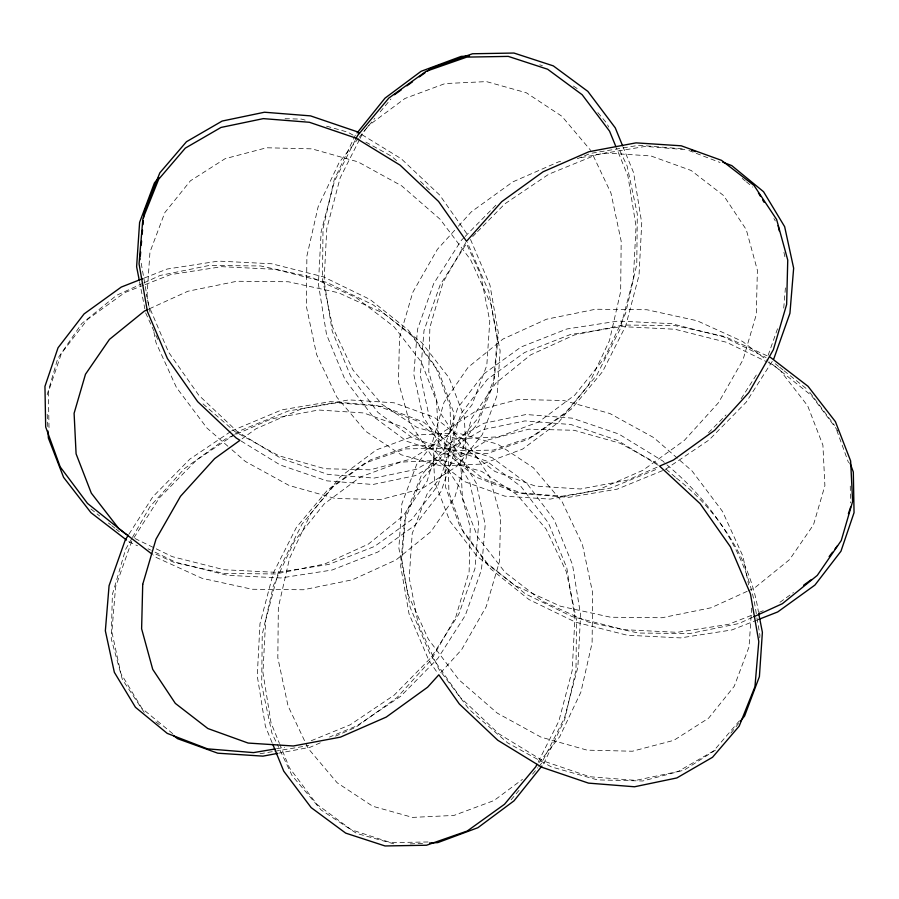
<?xml version="1.0" encoding="UTF-8"?>
<svg xmlns="http://www.w3.org/2000/svg" width="899" height="899" viewBox="0 0 899 899"><rect width="100%" height="100%" fill="white"/><g stroke="black" fill="none" stroke-linecap="round" stroke-linejoin="round"><path stroke-width="0.67" stroke-dasharray="4.5 3.37" d="M751.665 608.084L749.047 646.864L734.225 686.308L708.581 718.189L673.857 740.327L632.435 751.227L587.126 750.148L541.018 737.146L497.271 713.121L458.838 679.7L428.362 639.178L407.899 594.295L398.864 548.12L401.853 503.811L416.687 464.367L442.33 432.486L477.043 410.337L518.476 399.437L563.774 400.527L609.882 413.518L653.64 437.543L692.061 470.964L722.549 511.497L743.001 556.369L748.586 584.889M783.737 308.076L785.546 286.197M759.711 637.874L759.947 635.144L756.846 617.433M47.164 394.796L57.75 358.454L81.719 323.595L116.645 295.288L142.739 283.387M131.793 541.108L115.6 586.822L111.869 631.952L120.871 673.418L141.975 708.401L172.687 733.64M768.139 355.274L777.849 327.854M355.363 135.131L334.226 179.71L323.011 228.84L322.494 279.184L332.697 327.315L352.925 369.938L381.817 404.168L417.383 427.654L457.22 438.802L498.597 436.847L538.703 421.946L574.798 395.077L604.42 358.105L625.558 313.526L636.773 264.396L637.301 214.052L627.097 165.922L618.759 148.369M543.637 763.869L564.774 719.29L575.989 670.16L576.506 619.816L566.303 571.685L546.075 529.062L517.183 494.832L481.617 471.346L441.78 460.198L400.403 462.153L360.297 477.054L324.202 503.923L294.58 540.895L273.442 585.474L262.227 634.604L261.699 684.948L271.903 733.078L276.667 743.102M355.06 140.502L334.473 181.193L321.123 231.875L318.403 284.14L326.517 334.45L344.901 379.356L372.298 415.81L406.842 441.319L446.196 454.152L487.651 453.433L528.41 439.206L565.673 412.45L596.914 374.973L619.995 329.349L633.346 278.668L636.054 226.402L627.952 176.092L616.399 147.863M359.499 139.615L340.159 177.845L326.798 228.526L324.089 280.803L332.203 331.102L350.576 376.018L377.973 412.472L412.529 437.982L451.871 450.815L493.337 450.096L534.085 435.869L571.348 409.101L602.588 371.635L625.67 326L639.02 275.33L641.74 223.053L633.626 172.743L623.131 147.088M360.117 138.39L363.241 132.22L374.838 118.297M538.254 761.846L558.841 721.155L572.202 670.474L574.911 618.197L566.797 567.898L548.424 522.982L521.027 486.528L486.471 461.018L447.129 448.185L405.663 448.904L364.915 463.131L327.652 489.899L296.412 527.365L273.33 573L259.98 623.67L257.26 675.947L265.374 726.257L272.195 742.934M131.76 538.613L125.624 549.334L112.364 594.52L111.251 638.919L122.376 679.509L144.222 712.401M132.434 537.422L150.144 506.452L184.239 468.795L225.604 438.926L271.397 418.878L318.504 410.011L363.735 412.956L403.977 427.474L436.509 452.613L459.108 486.64L470.233 527.23L469.121 571.629L455.86 616.815L431.34 659.697L397.246 697.354L355.892 727.224L335.529 736.135M465.828 242.494L443.14 282.185L429.879 327.371L428.767 371.77L439.892 412.36L462.491 446.387L495.023 471.526L535.265 486.044L580.496 488.989L627.603 480.122L658.304 466.682M128.984 534.152L152.819 496.81L189.858 459.097L230.571 431.655M134.03 537.613L159.348 497.934L196.387 460.232L233.56 435.172M741.147 398.729L757.531 373.063M772.241 361.353L746.181 402.19L709.142 439.903L665.136 469.559M358.42 138.379L339.249 162.303L318.111 206.882L306.896 256.013L306.368 306.357L316.572 354.487L336.81 397.111L365.702 431.329L401.269 454.815L441.094 465.963L482.471 464.019L522.577 449.107L558.672 422.249L588.306 385.278L609.443 340.699L620.658 291.568L621.175 241.224L610.972 193.094L591.935 152.976M359.285 137.289L365.387 129.681M366.264 128.591L368.871 125.332L404.966 98.463L445.072 83.562L486.449 81.607L526.286 92.754L561.853 116.241L590.744 150.47M538.838 762.801L559.751 736.697L580.889 692.118L592.104 642.987L592.632 592.643L582.428 544.513L562.19 501.889L533.298 467.671L497.731 444.185L457.906 433.037L416.529 434.981L376.423 449.893L340.328 476.751L310.694 513.722L289.557 558.301L278.342 607.432L277.825 657.776L288.028 705.906L308.256 748.53L337.147 782.759L372.714 806.246L412.551 817.393L453.928 815.438L494.034 800.537L522.465 779.366M730.887 733.056L735.168 727.74M736.023 726.684L738.585 723.493M380.198 111.881L390.908 99.025M511.093 799.84L520.914 788.063M532.523 774.14L537.872 767.712M538.771 766.645L541.445 763.431L564.527 717.807L577.877 667.125L580.597 614.86L572.483 564.55L554.099 519.644L526.702 483.19L492.158 457.681L452.804 444.848L411.349 445.567L370.59 459.794L333.327 486.55L302.086 524.027L279.005 569.651L265.654 620.332L262.946 672.598L271.048 722.908L279.454 743.439M739.439 720.773L713.682 750.879L677.992 771.556L635.672 780.377L589.62 776.725L542.985 760.857L498.923 733.854L460.445 697.545L430.183 654.427L410.18 607.421L401.819 559.729L405.651 514.61L421.44 475.144L448.084 444.005L483.774 423.317L526.095 414.506L572.146 418.147L618.782 434.015L662.844 461.03L665.878 463.895M454.68 230.256L437.307 249.45L412.787 292.332L399.527 337.507L398.414 381.906L409.539 422.508L432.138 456.523L464.671 481.662L504.912 496.192L550.132 499.125L597.251 490.27L643.043 470.222L684.397 440.353L718.503 402.685L743.012 359.802L756.284 314.628L757.385 270.228L746.271 229.627L723.673 195.611L691.14 170.473L650.887 155.943L605.668 153.01L580.091 157.819M458.333 226.222L471.402 211.782L512.756 181.913L558.56 161.865L561.246 161.359M440.667 672.778L461.693 649.55L486.213 606.668L499.473 561.493L500.586 517.094L489.461 476.492L466.862 442.477L434.329 417.338L394.088 402.808L348.868 399.875L301.749 408.73L255.957 428.778L242.112 438.779M464.187 237.448L461.254 240.426L433.7 283.601L417.507 329.315L413.787 374.433L422.788 415.911L443.892 450.893L475.661 476.998L515.936 492.472L561.976 496.226L610.635 488.033L658.607 468.435M465.154 236.448L496.349 204.702M472.66 236.583L476.56 232.616M477.538 231.627L504.833 203.848L548.828 174.181L596.801 154.583L645.46 146.391L685.915 149.695M708.457 432.824L726.01 414.956M779.95 602.296L793.48 592.531M231.672 430.913L281.837 409.843L330.495 401.639L376.535 405.404L416.81 420.867L448.59 446.983L469.694 481.965L478.684 523.432L474.964 568.561L458.771 614.275L431.217 657.45L394.167 695.152L350.172 724.819L308.683 741.765M234.729 434.386L240.393 430.565L288.365 410.967L337.024 402.774L383.064 406.528L423.339 422.002L455.108 448.107L476.212 483.089L485.213 524.567L481.493 569.685L465.3 615.399L437.746 658.574L400.696 696.287L356.689 725.942L329.472 737.068M715.447 750.148L684.206 770.083L642.785 780.984L597.475 779.894L551.368 766.892L507.609 742.866L469.188 709.446L438.701 668.923L418.249 624.041L409.214 577.866L412.203 533.557L427.025 494.113L452.68 462.232L487.393 440.083L528.814 429.183L574.124 430.273L620.231 443.274L658.27 464.154M143.986 282.825L160.134 275.454L209.242 265.452L260.62 265.969L310.751 276.959L356.24 297.681L393.976 326.708L421.384 362.083L436.599 401.381L438.577 441.937L427.205 480.965L403.235 515.824L368.32 544.142L324.82 563.965L275.712 573.967L224.334 573.461L174.204 562.471L153.987 553.256M149.335 308.818L187.857 291.254L236.965 281.252L288.343 281.769L338.485 292.759L383.963 313.481L421.698 342.508L449.107 377.883L464.322 417.181L466.3 457.737L454.928 496.765L430.958 531.624L396.043 559.942L352.543 579.765L303.435 589.766L252.068 589.25L201.927 578.259L156.448 557.549L153.111 554.986M747.181 591.317L711.143 607.746L662.035 617.748L610.657 617.231L560.515 606.241L515.037 585.519L477.302 556.492L449.893 521.117L434.678 481.819L432.7 441.263L444.072 402.235L468.042 367.376L502.957 339.058L546.457 319.235L595.565 309.234L646.932 309.75L697.073 320.741L742.552 341.451L768.083 361.095M748.418 590.744L754.632 587.912L789.558 559.605L813.516 524.746L824.9 485.707L822.911 445.162L807.695 405.865L780.287 370.489L769.196 361.949M752.53 617.31L738.866 623.546L689.758 633.548L638.38 633.031L588.249 622.041L542.76 601.319L505.024 572.292L477.616 536.917L462.401 497.619L460.423 457.063L471.795 418.035L495.765 383.176L530.68 354.858L574.18 335.035L623.288 325.033L674.666 325.539L724.796 336.529L767.757 356.105M320.269 742.821L310.088 747.271L279.128 753.092M577.304 158.752L590.272 153.459L638.931 145.256L684.971 149.02M662.541 470.627L617.164 489.157L568.505 497.361L522.465 493.596L482.19 478.133L450.41 452.017L429.306 417.035L420.316 375.568L424.036 330.439L440.229 284.725L466.469 243.618L480.751 274.959L489.786 321.134L486.797 365.443L471.975 404.887L446.32 436.768L411.607 458.917L370.186 469.817L324.876 468.727L278.769 455.726L235.01 431.7L201.781 402.808M144.188 278.061L167.102 269.048L218.435 261.103L271.768 263.767L323.483 276.847L370.04 299.468L408.281 330.079L435.588 366.601L450.107 406.539L450.837 447.174L437.746 485.73L411.708 519.588L374.512 546.446L328.686 564.46L277.353 572.405L224.02 569.741L172.305 556.661L133.299 537.703M143.784 285.129L124.691 292.636L87.495 319.482L61.458 353.341L48.366 391.908L49.052 429.733M145.054 284.623L170.518 274.622L221.839 266.677L275.184 269.329L326.899 282.421L373.456 305.042L411.697 335.653L439.004 372.175L453.512 412.102L454.253 452.736L441.162 491.303L415.124 525.162L377.928 552.008L332.102 570.022L280.769 577.967L227.436 575.315L175.721 562.223L151.807 550.604M751.395 615.377L728.482 624.378L677.161 632.323L623.816 629.671L572.101 616.579L525.544 593.958L487.303 563.347L459.996 526.825L445.488 486.898L444.747 446.264L457.838 407.697L483.876 373.838L521.072 346.992L566.898 328.978L618.231 321.033L671.564 323.685L723.279 336.777L766.072 357.566M759.037 612.376L765.397 609.87M757.363 619.939L731.898 629.952L680.565 637.897L627.232 635.233L575.517 622.153L528.96 599.532L490.719 568.921L463.412 532.399L448.893 492.461L448.163 451.826L461.254 413.27L487.292 379.412L524.488 352.554L570.314 334.54L621.647 326.595L674.98 329.259L726.695 342.339L766.959 361.904M276.521 748.743L284.635 747.372M260.069 753.744L273.588 751.463M274.937 751.238L308.728 745.541M410.225 843.914L425.396 843.195M428.048 841.97L390.728 842.61L351.385 829.777L316.83 804.268L289.433 767.813L279.982 744.72M285.05 118.713L301.525 119.106L305.48 120.219M539.748 64.852L542.4 65.593M393.773 843.813L356.6 833.407L321.033 809.92L292.141 775.702L277.263 744.361M326.551 126.163L347.632 132.108L354.925 136.109M688.87 150.515L720.054 162.494M128.714 541.749L137.558 545.772M768.218 362.522L773.252 364.96L811.494 395.571L837.969 430.992M148.032 548.772L150.549 549.997M365.859 142.121L391.391 156.134L396.583 160.651M361.937 134.67L401.235 158.752L439.701 195.061L468.469 236.032M658.416 465.412L617.635 440.42L570.989 424.542L524.937 420.901L482.628 429.711L446.927 450.399L420.283 481.538L404.505 521.004L400.662 566.123L409.034 613.815L429.025 660.821L437.33 672.643M241.168 441.049L280.218 464.985L326.854 480.853L372.905 484.494L415.226 475.683L450.916 454.995L477.56 423.856L493.349 384.39L497.181 339.271L488.82 291.579L467.289 242.393M573.382 86.046L577.967 89.08M155.819 721.908L161.247 726.1M775.309 363.769L778.579 366.387M779.669 367.264L782.95 369.894M784.04 370.77L808.077 390.009M90.923 508.991L99.665 515.992M108.397 522.982L110.588 524.735M111.678 525.612L114.96 528.23M116.05 529.106L119.331 531.736M742.192 178.418L745.372 181.025M746.428 181.89L752.789 187.116M420.462 181.418L431.464 191.745M666.058 469.098L675.407 477.234M676.453 478.133C718.009 510.756 750.384 559.2 758.408 611.927M227.852 446.219L206.939 428.036L176.451 387.503L155.999 342.631L153.605 330.405M231.964 449.803L245.36 461.457L289.118 485.482L335.226 498.473L380.524 499.563L421.957 488.663L456.67 466.514L482.313 434.633L497.147 395.189L500.136 350.88L491.101 304.705L470.638 259.822L440.162 219.3L401.729 185.879L357.982 161.854L311.874 148.852L266.565 147.773L225.143 158.673L190.419 180.811L164.775 212.692L149.953 252.136L146.953 296.456L150.414 314.111M666.901 464.85C712.637 502.934 749.114 556.054 756.598 616.073M597.835 112.6L606.859 123.298L608.645 127.062M809.729 392.222L834.553 425.418M773.904 218.592L775.32 220.918M145.649 312.874L155.313 334.068M155.875 335.316L158.718 341.553M470.514 239.449L489.966 285.185L498.338 332.877L494.495 377.996L478.718 417.462L452.073 448.601L416.372 469.289L374.063 478.099L328.011 474.458L281.365 458.58L237.302 431.576L198.825 395.279L168.562 352.15L148.56 305.143L140.199 257.462M836.789 430.396L848.499 462.603M783.939 252.338L785.389 259.024M139.536 281.645L144.851 308.807M47.197 414.27L47.816 426.856M850.252 486.078L850.555 502.889"/><path stroke-width="1.35" d="M140.323 256.091L140.671 251.99M141.244 245.157L141.593 241.056M142.177 234.212L142.525 230.11M142.997 224.649L143.346 220.547M143.57 217.805L144.042 212.344L159.82 172.866L186.464 141.727L222.165 121.05L264.475 112.229L310.526 115.881L357.173 131.748L359.555 133.209M848.375 513.745L850.634 507.092M773.736 359.016L789.929 313.302L793.648 268.183L784.658 226.705L763.554 191.723L731.775 165.618L722.684 162.123M355.689 139.266L357.555 135.569L388.795 98.092L426.059 71.336L466.806 57.109L508.272 56.39L547.615 69.223L582.17 94.732L609.567 131.187L615.871 146.582M537.006 764.319L535.759 766.78L504.53 804.257L467.266 831.013L426.508 845.24L385.053 845.959L345.699 833.126L311.155 807.617L283.747 771.162L272.723 744.215M829.148 556.582L832.508 552.211M835.025 548.929L837.542 545.659M357.117 132.962L384.997 98.16L421.092 71.302L461.198 56.39L469.469 55.996M541.883 766.038L514.003 800.84L477.908 827.698L437.802 842.61L429.531 843.004M158.707 177.631L154.426 182.947L139.603 222.39L136.614 266.711L139.266 280.286M740.293 721.369L744.574 716.054L759.397 676.61L762.386 632.289L758.666 613.287M803.616 585.215L811.505 579.518M394.47 94.743L401.246 89.878M406.899 85.832L412.54 81.775M419.316 76.909L424.969 72.853M427.227 71.235L431.734 67.987L472.492 53.76L513.947 53.041L553.301 65.874L587.845 91.383L615.253 127.838L622.602 145.807M148.099 309.391L144.368 311.088L109.442 339.395L85.484 374.254L74.1 413.293L76.089 453.838L91.305 493.135L118.713 528.511L151.998 554.132M753.778 616.748L782.355 603.712L817.281 575.405L841.25 540.546L852.623 501.507L850.634 460.962L835.418 421.665L808.01 386.289L770.286 357.251M142.919 278.555L121.275 287.062L84.079 313.92L58.042 347.778L44.95 386.334L45.68 426.969L60.199 466.907L87.506 503.429L125.748 534.04L128.265 535.265L125.264 539.984L109.071 585.699L105.352 630.817L114.342 672.295L135.446 707.277L167.225 733.382L207.5 748.856L253.54 752.609L275.173 748.968M758.632 619.433L777.725 611.938L814.921 585.08L840.958 551.222L854.05 512.666L853.32 472.031L850.038 463.007M277.78 753.351L262.98 756.138L217.76 753.193L177.508 738.663L173.17 735.315M691.5 150.144L695.399 151.65M126.501 540.041L90.99 512.711L63.582 477.335L48.366 438.038L48.018 431.048M758.43 192.937L760.543 196.432M762.655 199.926L764.06 202.264M778.129 225.582L779.287 230.931M142.716 584.372L141.615 628.772L152.729 669.373L175.327 703.389L207.86 728.527L248.113 743.057L293.332 745.99L340.44 737.135L386.244 717.087L427.598 687.218L438.836 674.801L459.299 703.939L497.765 740.248L541.827 767.252L588.474 783.119L634.525 786.771L676.835 777.95L712.536 757.273L739.18 726.134L754.958 686.656L758.801 641.538L750.44 593.857L730.438 546.85L700.175 503.721L659.585 466.132L673.396 460.074L714.761 430.205L748.856 392.548L773.376 349.666L786.636 304.48L787.749 260.081L776.624 219.491L754.025 185.464L721.492 160.337L681.24 145.807L636.02 142.862L588.912 151.729L543.108 171.776L501.754 201.646L466.525 241.292L438.555 201.455L400.077 165.146L356.015 138.143L309.38 122.275L263.328 118.623L221.008 127.444L185.318 148.121L158.673 179.261L142.885 218.738L139.053 263.857L147.414 311.537L167.416 358.555L197.679 401.673L236.156 437.97L239.977 440.319L214.603 458.647L180.497 496.315L155.988 539.198L142.716 584.372"/></g></svg>
